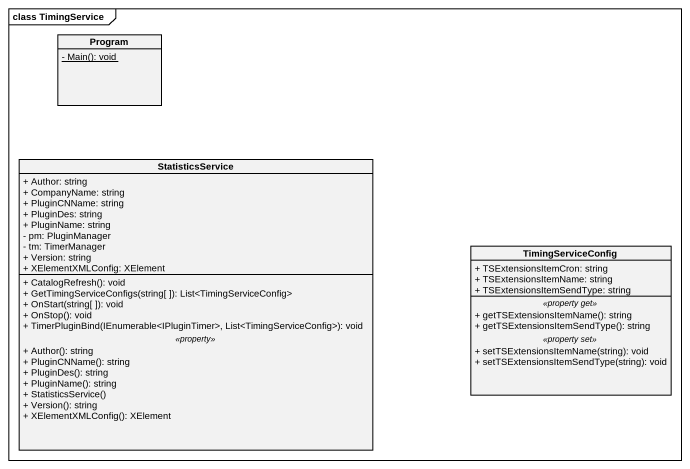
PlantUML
@startuml
mainframe class TimingService
hide circle
hide empty members
skinparam classAttributeIconSize 0
class Program {
  {static} - Main(): void
}
class StatisticsService {
  + Author: string
  + CompanyName: string
  + PluginCNName: string
  + PluginDes: string
  + PluginName: string
  - pm: PluginManager
  - tm: TimerManager
  + Version: string
  + XElementXMLConfig: XElement
  --
  + CatalogRefresh(): void
  + GetTimingServiceConfigs(string[ ]): List<TimingServiceConfig>
  + OnStart(string[ ]): void
  + OnStop(): void
  + TimerPluginBind(IEnumerable<IPluginTimer>, List<TimingServiceConfig>): void
  .. <<property>> ..
  + Author(): string
  + PluginCNName(): string
  + PluginDes(): string
  + PluginName(): string
  + StatisticsService()
  + Version(): string
  + XElementXMLConfig(): XElement
}
class TimingServiceConfig {
  + TSExtensionsItemCron: string
  + TSExtensionsItemName: string
  + TSExtensionsItemSendType: string
  .. <<property get>> ..
  + getTSExtensionsItemName(): string
  + getTSExtensionsItemSendType(): string
  .. <<property set>> ..
  + setTSExtensionsItemName(string): void
  + setTSExtensionsItemSendType(string): void
}
@enduml
